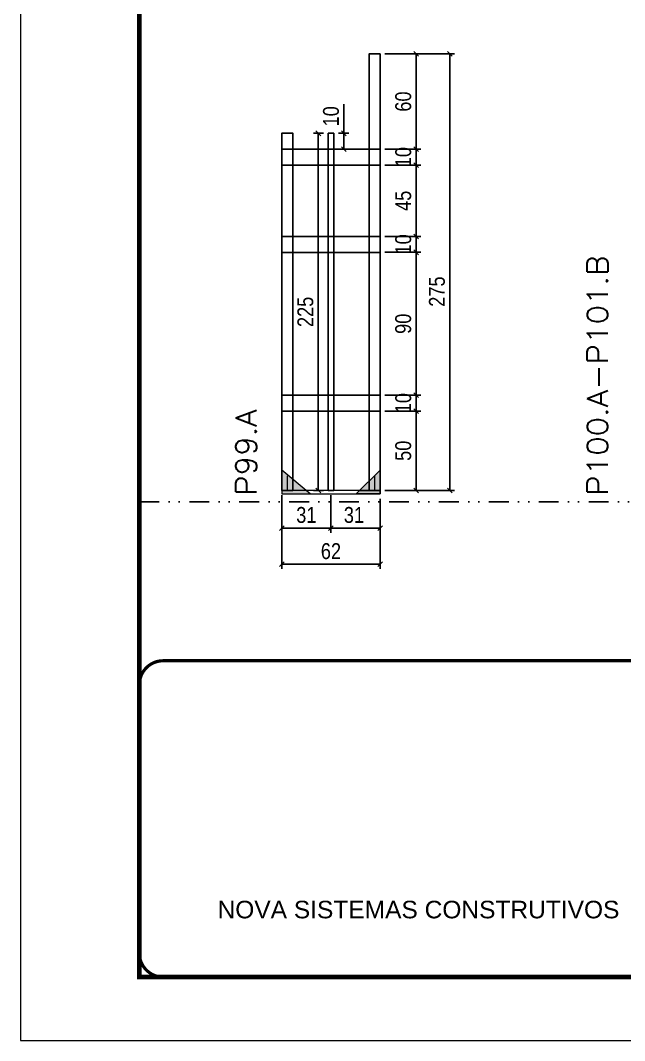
# Model space of a CAD drawing. Extents: x 14400 to 27878, y -21631 to 6985.
# Drawn here: x 17583 to 17964, y -15888 to -15246 of the extents above; entities that cross this region are included whole.
import ezdxf

# ---------------------------------------------------------------- set-up
doc = ezdxf.new("R2010")
doc.units = 0
for name, pattern in [('CONTINUO', [0]), ('DASHED', [0.75, 0.5, -0.25]), ('DIVIDE2', [0.625, 0.25, -0.125, 0, -0.125, 0, -0.125]), ('HIDDEN', [0.375, 0.25, -0.125])]:
    doc.linetypes.add(name, pattern=pattern)
for name, color, linetype in [('COTA', 241, 'Continuous'), ('Nível', 160, 'Continuous'), ('SARR_2.2x10', 60, 'Continuous'), ('SARR_3.5x7', 81, 'Continuous'), ('SARR_7x7', 40, 'Continuous')]:
    doc.layers.add(name, color=color, linetype=linetype)
for name, color, linetype, lineweight in [('Folhas', 255, 'Continuous', 9), ('Madeira', 126, 'Continuous', 18), ('Sarr 2.2x7', 40, 'Continuous', 9), ('SARRAFO DE PRESSAO', 251, 'DASHED', 9), ('Texto Seção', 7, 'Continuous', 15)]:
    doc.layers.add(name, color=color, linetype=linetype, lineweight=lineweight)
doc.styles.add('ARIAL', font='arial.ttf')
doc.styles.add('COTA TECNICA', font='techl___.ttf', dxfattribs={"height": 10})
doc.styles.add('REGUA-120', font='ROMANS.shx', dxfattribs={"height": 15})
doc.dimstyles.new('PAINEL', dxfattribs={"dimtxt": 10, "dimasz": 3, "dimexe": 3, "dimexo": 3, "dimgap": 3, "dimtad": 1, "dimdec": 1, "dimzin": 12, "dimdsep": 46, "dimtxsty": 'COTA TECNICA', "dimblk1": 'OBLIQUE', "dimblk2": 'OBLIQUE', "dimsah": 1, "dimcen": 0.9, "dimclrd": 4, "dimclre": 4, "dimclrt": 240, "dimadec": 1, "dimazin": 3, "dimtfac": 1, "dimtdec": 1, "dimtmove": 0, "dimatfit": 3, "dimfxl": 1, "dimtolj": 1, "dimtzin": 12, "dimarcsym": 0})

# ---------------------------------------------------------------- blocks, each defined once
blk = doc.blocks.new('9999999999')
at = {"color": 30, "linetype": 'CONTINUO', "const_width": 2}
blk.add_lwpolyline([(99583.98, 34230.21), (99583.98, 34414.45, 0.414214), (99568.98, 34429.45), (98228.98, 34429.45, 0.414214), (98213.98, 34414.45), (98213.98, 34245.21, 0.414214), (98228.98, 34230.21), (99583.98, 34230.21)], format="xyb", dxfattribs=at)
at = {"layer": 'Folhas'}
blk.add_lwpolyline([(98138.98, 34190.21), (99623.98, 34190.21), (99623.98, 35240.21), (98138.98, 35240.21)], close=True, dxfattribs=at)
at = {"layer": 'Folhas', "color": 30, "const_width": 3}
blk.add_lwpolyline([(98213.98, 34230.21), (99583.98, 34230.21), (99583.98, 35200.21), (98213.98, 35200.21)], close=True, dxfattribs=at)
at = {"color": 7, "linetype": 'Continuous', "ltscale": 5, "style": 'ARIAL'}
blk.add_text('NOVA SISTEMAS CONSTRUTIVOS', height=11.0592, dxfattribs=at).set_placement((98263.19, 34267.21))
blk = doc.blocks.new('_Oblique')
at = {"color": 0, "linetype": 'ByBlock', "lineweight": -2}
blk.add_line((-0.5, -0.5), (0.5, 0.5), dxfattribs=at)
blk = doc.blocks.new('*D3535')
at = {"layer": 'COTA', "color": 4, "lineweight": -2, "transparency": 16777216}
for p, q in [((17748.13, -15544.72), (17748.13, -15568.42)), ((17779.13, -15544.72), (17779.13, -15568.42)), ((17779.13, -15565.42), (17748.13, -15565.42))]:
    blk.add_line(p, q, dxfattribs=at)
at = {"layer": 'Defpoints', "color": 0, "transparency": 16777216}
for p in [(17748.13, -15541.72), (17779.13, -15541.72), (17748.13, -15565.42)]:
    blk.add_point(p, dxfattribs=at)
at = {"layer": 'COTA', "color": 4, "lineweight": -2, "transparency": 16777216, "xscale": 3, "yscale": 3, "zscale": 3, "rotation": 180}
blk.add_blockref('_Oblique', (17748.13, -15565.42), dxfattribs=at)
at = {"layer": 'COTA', "color": 4, "lineweight": -2, "transparency": 16777216, "xscale": 3, "yscale": 3, "zscale": 3}
blk.add_blockref('_Oblique', (17779.13, -15565.42), dxfattribs=at)
at = {"layer": 'COTA', "color": 240, "transparency": 16777216, "insert": (17763.63, -15557.2), "char_height": 10, "attachment_point": 5, "style": 'COTA TECNICA'}
blk.add_mtext('\\A1;31', dxfattribs=at)
blk = doc.blocks.new('*D3536')
at = {"layer": 'COTA', "color": 4, "lineweight": -2, "transparency": 16777216}
for p, q in [((17779.13, -15544.72), (17779.13, -15568.42)), ((17810.13, -15546.92), (17810.13, -15568.42)), ((17779.13, -15565.42), (17810.13, -15565.42))]:
    blk.add_line(p, q, dxfattribs=at)
at = {"layer": 'Defpoints', "color": 0, "transparency": 16777216}
for p in [(17779.13, -15541.72), (17810.13, -15543.92), (17810.13, -15565.42)]:
    blk.add_point(p, dxfattribs=at)
at = {"layer": 'COTA', "color": 4, "lineweight": -2, "transparency": 16777216, "xscale": 3, "yscale": 3, "zscale": 3, "rotation": 180}
blk.add_blockref('_Oblique', (17779.13, -15565.42), dxfattribs=at)
at = {"layer": 'COTA', "color": 4, "lineweight": -2, "transparency": 16777216, "xscale": 3, "yscale": 3, "zscale": 3}
blk.add_blockref('_Oblique', (17810.13, -15565.42), dxfattribs=at)
at = {"layer": 'COTA', "color": 240, "transparency": 16777216, "insert": (17793.63, -15557.2), "char_height": 10, "attachment_point": 5, "style": 'COTA TECNICA'}
blk.add_mtext('\\A1;31', dxfattribs=at)
blk = doc.blocks.new('*D3538')
at = {"layer": 'COTA', "color": 4, "lineweight": -2, "transparency": 16777216}
for p, q in [((17813.13, -15491.72), (17835.83, -15491.72)), ((17832.83, -15541.72), (17832.83, -15491.72)), ((17813.13, -15541.72), (17835.83, -15541.72))]:
    blk.add_line(p, q, dxfattribs=at)
at = {"layer": 'Defpoints', "color": 0, "transparency": 16777216}
for p in [(17810.13, -15491.72), (17832.83, -15491.72), (17810.13, -15541.72)]:
    blk.add_point(p, dxfattribs=at)
at = {"layer": 'COTA', "color": 4, "lineweight": -2, "transparency": 16777216, "xscale": 3, "yscale": 3, "zscale": 3}
for p, rotation in [((17832.83, -15491.72), 90), ((17832.83, -15541.72), 270)]:
    blk.add_blockref('_Oblique', p, dxfattribs=dict(at, rotation=rotation))
at = {"layer": 'COTA', "color": 240, "transparency": 16777216, "insert": (17824.72, -15516.72), "char_height": 10, "attachment_point": 5, "rotation": 90, "style": 'COTA TECNICA'}
blk.add_mtext('\\A1;50', dxfattribs=at)
blk = doc.blocks.new('*D3540')
at = {"layer": 'COTA', "color": 4, "lineweight": -2, "transparency": 16777216}
for p, q in [((17813.13, -15481.72), (17835.83, -15481.72)), ((17832.83, -15491.72), (17832.83, -15481.72)), ((17813.13, -15491.72), (17835.83, -15491.72))]:
    blk.add_line(p, q, dxfattribs=at)
at = {"layer": 'Defpoints', "color": 0, "transparency": 16777216}
for p in [(17810.13, -15481.72), (17832.83, -15481.72), (17810.13, -15491.72)]:
    blk.add_point(p, dxfattribs=at)
at = {"layer": 'COTA', "color": 4, "lineweight": -2, "transparency": 16777216, "xscale": 3, "yscale": 3, "zscale": 3}
for p, rotation in [((17832.83, -15481.72), 90), ((17832.83, -15491.72), 270)]:
    blk.add_blockref('_Oblique', p, dxfattribs=dict(at, rotation=rotation))
at = {"layer": 'COTA', "color": 240, "transparency": 16777216, "insert": (17824.73, -15486.72), "char_height": 10, "attachment_point": 5, "rotation": 90, "style": 'COTA TECNICA'}
blk.add_mtext('\\A1;10', dxfattribs=at)
blk = doc.blocks.new('*D3541')
at = {"layer": 'COTA', "color": 4, "lineweight": -2, "transparency": 16777216}
for p, q in [((17813.13, -15391.72), (17835.83, -15391.72)), ((17832.83, -15481.72), (17832.83, -15391.72)), ((17813.13, -15481.72), (17835.83, -15481.72))]:
    blk.add_line(p, q, dxfattribs=at)
at = {"layer": 'Defpoints', "color": 0, "transparency": 16777216}
for p in [(17810.13, -15391.72), (17832.83, -15391.72), (17810.13, -15481.72)]:
    blk.add_point(p, dxfattribs=at)
at = {"layer": 'COTA', "color": 4, "lineweight": -2, "transparency": 16777216, "xscale": 3, "yscale": 3, "zscale": 3}
for p, rotation in [((17832.83, -15391.72), 90), ((17832.83, -15481.72), 270)]:
    blk.add_blockref('_Oblique', p, dxfattribs=dict(at, rotation=rotation))
at = {"layer": 'COTA', "color": 240, "transparency": 16777216, "insert": (17824.7, -15436.72), "char_height": 10, "attachment_point": 5, "rotation": 90, "style": 'COTA TECNICA'}
blk.add_mtext('\\A1;90', dxfattribs=at)
blk = doc.blocks.new('*D3542')
at = {"layer": 'COTA', "color": 4, "lineweight": -2, "transparency": 16777216}
for p, q in [((17813.13, -15381.72), (17835.83, -15381.72)), ((17832.83, -15391.72), (17832.83, -15381.72)), ((17813.13, -15391.72), (17835.83, -15391.72))]:
    blk.add_line(p, q, dxfattribs=at)
at = {"layer": 'Defpoints', "color": 0, "transparency": 16777216}
for p in [(17810.13, -15381.72), (17832.83, -15381.72), (17810.13, -15391.72)]:
    blk.add_point(p, dxfattribs=at)
at = {"layer": 'COTA', "color": 4, "lineweight": -2, "transparency": 16777216, "xscale": 3, "yscale": 3, "zscale": 3}
for p, rotation in [((17832.83, -15381.72), 90), ((17832.83, -15391.72), 270)]:
    blk.add_blockref('_Oblique', p, dxfattribs=dict(at, rotation=rotation))
at = {"layer": 'COTA', "color": 240, "transparency": 16777216, "insert": (17824.73, -15386.72), "char_height": 10, "attachment_point": 5, "rotation": 90, "style": 'COTA TECNICA'}
blk.add_mtext('\\A1;10', dxfattribs=at)
blk = doc.blocks.new('*D3545')
at = {"layer": 'COTA', "color": 4, "lineweight": -2, "transparency": 16777216}
for p, q in [((17813.13, -15266.75), (17857.05, -15266.75)), ((17854.05, -15541.75), (17854.05, -15266.75)), ((17813.13, -15541.75), (17857.05, -15541.75))]:
    blk.add_line(p, q, dxfattribs=at)
at = {"layer": 'Defpoints', "color": 0, "transparency": 16777216}
for p in [(17810.13, -15266.75), (17854.05, -15266.75), (17810.13, -15541.75)]:
    blk.add_point(p, dxfattribs=at)
at = {"layer": 'COTA', "color": 4, "lineweight": -2, "transparency": 16777216, "xscale": 3, "yscale": 3, "zscale": 3}
for p, rotation in [((17854.05, -15266.75), 90), ((17854.05, -15541.75), 270)]:
    blk.add_blockref('_Oblique', p, dxfattribs=dict(at, rotation=rotation))
at = {"layer": 'COTA', "color": 240, "transparency": 16777216, "insert": (17845.94, -15416.45), "char_height": 10, "attachment_point": 5, "rotation": 90, "style": 'COTA TECNICA'}
blk.add_mtext('\\A1;275', dxfattribs=at)
blk = doc.blocks.new('*D3547')
at = {"layer": 'COTA', "color": 4, "lineweight": -2, "transparency": 16777216}
for p, q in [((17748.13, -15546.92), (17748.13, -15591.09)), ((17810.13, -15546.92), (17810.13, -15591.09)), ((17748.13, -15588.09), (17810.13, -15588.09))]:
    blk.add_line(p, q, dxfattribs=at)
at = {"layer": 'Defpoints', "color": 0, "transparency": 16777216}
for p in [(17748.13, -15543.92), (17810.13, -15543.92), (17810.13, -15588.09)]:
    blk.add_point(p, dxfattribs=at)
at = {"layer": 'COTA', "color": 4, "lineweight": -2, "transparency": 16777216, "xscale": 3, "yscale": 3, "zscale": 3, "rotation": 180}
blk.add_blockref('_Oblique', (17748.13, -15588.09), dxfattribs=at)
at = {"layer": 'COTA', "color": 4, "lineweight": -2, "transparency": 16777216, "xscale": 3, "yscale": 3, "zscale": 3}
blk.add_blockref('_Oblique', (17810.13, -15588.09), dxfattribs=at)
at = {"layer": 'COTA', "color": 240, "transparency": 16777216, "insert": (17779.13, -15579.99), "char_height": 10, "attachment_point": 5, "style": 'COTA TECNICA'}
blk.add_mtext('\\A1;62', dxfattribs=at)
blk = doc.blocks.new('*D3559')
at = {"layer": 'COTA', "color": 4, "lineweight": -2, "transparency": 16777216}
for p, q in [((17774.38, -15316.75), (17768.17, -15316.75)), ((17771.17, -15316.75), (17771.17, -15541.72)), ((17774.38, -15541.72), (17768.17, -15541.72))]:
    blk.add_line(p, q, dxfattribs=at)
at = {"layer": 'Defpoints', "color": 0, "transparency": 16777216}
for p in [(17777.38, -15316.75), (17771.17, -15541.72), (17777.38, -15541.72)]:
    blk.add_point(p, dxfattribs=at)
at = {"layer": 'COTA', "color": 4, "lineweight": -2, "transparency": 16777216, "xscale": 3, "yscale": 3, "zscale": 3}
for p, rotation in [((17771.17, -15316.75), 90), ((17771.17, -15541.72), 270)]:
    blk.add_blockref('_Oblique', p, dxfattribs=dict(at, rotation=rotation))
at = {"layer": 'COTA', "color": 240, "transparency": 16777216, "insert": (17763.06, -15429.23), "char_height": 10, "attachment_point": 5, "rotation": 90, "style": 'COTA TECNICA'}
blk.add_mtext('\\A1;225', dxfattribs=at)
blk = doc.blocks.new('*D3563')
at = {"layer": 'COTA', "color": 4, "lineweight": -2, "transparency": 16777216}
for p, q in [((17813.13, -15336.79), (17835.83, -15336.79)), ((17832.83, -15381.75), (17832.83, -15336.79)), ((17813.13, -15381.75), (17835.83, -15381.75))]:
    blk.add_line(p, q, dxfattribs=at)
at = {"layer": 'Defpoints', "color": 0, "transparency": 16777216}
for p in [(17810.13, -15336.79), (17832.83, -15336.79), (17810.13, -15381.75)]:
    blk.add_point(p, dxfattribs=at)
at = {"layer": 'COTA', "color": 4, "lineweight": -2, "transparency": 16777216, "xscale": 3, "yscale": 3, "zscale": 3}
for p, rotation in [((17832.83, -15336.79), 90), ((17832.83, -15381.75), 270)]:
    blk.add_blockref('_Oblique', p, dxfattribs=dict(at, rotation=rotation))
at = {"layer": 'COTA', "color": 240, "transparency": 16777216, "insert": (17824.72, -15359.27), "char_height": 10, "attachment_point": 5, "rotation": 90, "style": 'COTA TECNICA'}
blk.add_mtext('\\A1;45', dxfattribs=at)
blk = doc.blocks.new('*D3564')
at = {"layer": 'COTA', "color": 4, "lineweight": -2, "transparency": 16777216}
for p, q in [((17813.13, -15326.76), (17835.83, -15326.76)), ((17832.83, -15336.76), (17832.83, -15326.76)), ((17813.13, -15336.76), (17835.83, -15336.76))]:
    blk.add_line(p, q, dxfattribs=at)
at = {"layer": 'Defpoints', "color": 0, "transparency": 16777216}
for p in [(17810.13, -15326.76), (17832.83, -15326.76), (17810.13, -15336.76)]:
    blk.add_point(p, dxfattribs=at)
at = {"layer": 'COTA', "color": 4, "lineweight": -2, "transparency": 16777216, "xscale": 3, "yscale": 3, "zscale": 3}
for p, rotation in [((17832.83, -15326.76), 90), ((17832.83, -15336.76), 270)]:
    blk.add_blockref('_Oblique', p, dxfattribs=dict(at, rotation=rotation))
at = {"layer": 'COTA', "color": 240, "transparency": 16777216, "insert": (17824.73, -15331.76), "char_height": 10, "attachment_point": 5, "rotation": 90, "style": 'COTA TECNICA'}
blk.add_mtext('\\A1;10', dxfattribs=at)
blk = doc.blocks.new('*D3565')
at = {"layer": 'COTA', "color": 4, "lineweight": -2, "transparency": 16777216}
for p, q in [((17813.13, -15266.75), (17835.83, -15266.75)), ((17832.83, -15326.79), (17832.83, -15266.75)), ((17813.13, -15326.79), (17835.83, -15326.79))]:
    blk.add_line(p, q, dxfattribs=at)
at = {"layer": 'Defpoints', "color": 0, "transparency": 16777216}
for p in [(17810.13, -15266.75), (17832.83, -15266.75), (17810.13, -15326.79)]:
    blk.add_point(p, dxfattribs=at)
at = {"layer": 'COTA', "color": 4, "lineweight": -2, "transparency": 16777216, "xscale": 3, "yscale": 3, "zscale": 3}
for p, rotation in [((17832.83, -15266.75), 90), ((17832.83, -15326.79), 270)]:
    blk.add_blockref('_Oblique', p, dxfattribs=dict(at, rotation=rotation))
at = {"layer": 'COTA', "color": 240, "transparency": 16777216, "insert": (17824.73, -15296.77), "char_height": 10, "attachment_point": 5, "rotation": 90, "style": 'COTA TECNICA'}
blk.add_mtext('\\A1;60', dxfattribs=at)
blk = doc.blocks.new('*D3566')
at = {"layer": 'COTA', "color": 4, "lineweight": -2, "transparency": 16777216}
for p, q in [((17787.31, -15316.75), (17787.31, -15298.32)), ((17783.88, -15316.75), (17790.31, -15316.75)), ((17787.31, -15326.79), (17787.31, -15316.75)), ((17783.88, -15326.79), (17790.31, -15326.79))]:
    blk.add_line(p, q, dxfattribs=at)
at = {"layer": 'Defpoints', "color": 0, "transparency": 16777216}
for p in [(17780.88, -15316.75), (17787.31, -15316.75), (17780.88, -15326.79)]:
    blk.add_point(p, dxfattribs=at)
at = {"layer": 'COTA', "color": 4, "lineweight": -2, "transparency": 16777216, "xscale": 3, "yscale": 3, "zscale": 3}
for p, rotation in [((17787.31, -15316.75), 90), ((17787.31, -15326.79), 270)]:
    blk.add_blockref('_Oblique', p, dxfattribs=dict(at, rotation=rotation))
at = {"layer": 'COTA', "color": 240, "transparency": 16777216, "insert": (17779.21, -15306.04), "char_height": 10, "attachment_point": 5, "rotation": 90, "style": 'COTA TECNICA'}
blk.add_mtext('\\A1;10', dxfattribs=at)

msp = doc.modelspace()

# ---------------------------------------------------------------- hatches: boundary and pattern name
at = {"layer": 'Madeira'}
h = msp.add_hatch(color=252, dxfattribs=at)
h.dxf.hatch_style = 2
h.paths.add_polyline_path([(17748.13, -15528.92), (17748.13, -15543.92), (17766.13, -15543.92)])
h = msp.add_hatch(color=252, dxfattribs=at)
h.dxf.hatch_style = 2
h.paths.add_polyline_path([(17810.13, -15528.92), (17810.13, -15543.92), (17795.13, -15543.92)])

# ---------------------------------------------------------------- linework, layer by layer
at = {"layer": 'Madeira', "color": 1, "linetype": 'HIDDEN'}
for p, q in [((17751.63, -15532.42), (17751.63, -15541.72)), ((17751.63, -15532.42), (17751.63, -15541.72)), ((17755.13, -15535.92), (17755.13, -15541.72)), ((17806.63, -15532.42), (17806.63, -15541.72)), ((17806.63, -15532.42), (17806.63, -15541.72)), ((17757.96, -15541.72), (17748.13, -15541.72)), ((17757.96, -15541.72), (17748.13, -15541.72)), ((17763.93, -15541.72), (17748.13, -15541.72)), ((17797.33, -15541.72), (17810.13, -15541.72)), ((17800.3, -15541.72), (17810.13, -15541.72)), ((17800.3, -15541.72), (17810.13, -15541.72))]:
    msp.add_line(p, q, dxfattribs=at)
at = {"layer": 'Madeira'}
msp.add_line((17748.13, -15541.72), (17748.13, -15543.92), dxfattribs=at)
msp.add_line((17748.13, -15541.72), (17748.13, -15543.92), dxfattribs=at)
msp.add_line((17748.13, -15541.72), (17748.13, -15543.92), dxfattribs=at)
at = {"layer": 'Madeira', "color": 0}
for points in [[(17748.13, -15528.92), (17748.13, -15543.92), (17766.13, -15543.92), (17748.13, -15528.92)], [(17810.13, -15528.92), (17810.13, -15543.92), (17795.13, -15543.92), (17810.13, -15528.92)]]:
    msp.add_lwpolyline(points, dxfattribs=at)
at = {"layer": 'Nível', "color": 4, "linetype": 'DIVIDE2', "ltscale": 50}
msp.add_line((17658.47, -15548.92), (19028.47, -15548.92), dxfattribs=at)
at = {"layer": 'Sarr 2.2x7'}
msp.add_lwpolyline([(17810.13, -15541.72), (17748.13, -15541.72), (17748.13, -15543.92), (17810.13, -15543.92)], close=True, dxfattribs=at)
at = {"layer": 'SARR_2.2x10'}
for points in [[(17748.13, -15326.79), (17810.13, -15326.79), (17810.13, -15336.79), (17748.13, -15336.79)], [(17748.13, -15381.75), (17810.13, -15381.75), (17810.13, -15391.75), (17748.13, -15391.75)], [(17748.13, -15481.75), (17810.13, -15481.75), (17810.13, -15491.75), (17748.13, -15491.75)]]:
    msp.add_lwpolyline(points, close=True, dxfattribs=at)
at = {"layer": 'SARR_3.5x7'}
for p, q in [((17777.38, -15541.72), (17777.38, -15316.75)), ((17777.38, -15316.75), (17779.13, -15316.75)), ((17780.88, -15316.75), (17779.13, -15316.75)), ((17780.88, -15541.72), (17780.88, -15316.75)), ((17777.38, -15541.72), (17779.13, -15541.72)), ((17780.88, -15541.72), (17779.13, -15541.72))]:
    msp.add_line(p, q, dxfattribs=at)
at = {"layer": 'SARR_7x7'}
for points in [[(17803.13, -15541.72), (17810.13, -15541.72), (17810.13, -15266.75), (17803.13, -15266.75)], [(17748.13, -15541.72), (17755.13, -15541.72), (17755.13, -15316.75), (17748.13, -15316.75)]]:
    msp.add_lwpolyline(points, close=True, dxfattribs=at)

# ---------------------------------------------------------------- block references
at = {"layer": 'SARRAFO DE PRESSAO', "color": 6, "linetype": 'ByBlock'}
msp.add_blockref('9999999999', (-80555.51, -50078.4), dxfattribs=at)

# ---------------------------------------------------------------- texts
at = {"layer": 'Texto Seção', "style": 'REGUA-120', "width": 1.1}
for s, p in [('P100.A-P101.B', (17953.65, -15545.03)), ('P99.A', (17732.13, -15545.03))]:
    msp.add_text(s, height=13, rotation=90, dxfattribs=at).set_placement(p)

# ---------------------------------------------------------------- dimensions: what is measured, and where the dimension line sits
at = {"layer": 'COTA'}
for base, p1, p2, picture, middle in [((17854.05, -15266.75), (17810.13, -15541.75), (17810.13, -15266.75), '*D3545', (17854.05, -15416.45)), ((17832.83, -15326.76), (17810.13, -15336.76), (17810.13, -15326.76), '*D3564', (17832.83, -15331.76)), ((17832.83, -15381.72), (17810.13, -15391.72), (17810.13, -15381.72), '*D3542', (17832.83, -15386.72)), ((17832.83, -15481.72), (17810.13, -15491.72), (17810.13, -15481.72), '*D3540', (17832.83, -15486.72))]:
    dim = msp.add_linear_dim(base=base, p1=p1, p2=p2, angle=90, dimstyle='PAINEL', override={"dimtmove": 1}, dxfattribs=at)
    dim.commit()
    dim.dimension.update_dxf_attribs({"geometry": picture, "text_midpoint": middle, "dimtype": 160})
for base, p1, p2, picture, middle in [((17832.83, -15266.75), (17810.13, -15326.79), (17810.13, -15266.75), '*D3565', (17824.73, -15296.77)), ((17787.31, -15316.75), (17780.88, -15326.79), (17780.88, -15316.75), '*D3566', (17779.21, -15306.04)), ((17771.17, -15541.72), (17777.38, -15316.75), (17777.38, -15541.72), '*D3559', (17763.06, -15429.23)), ((17832.83, -15336.79), (17810.13, -15381.75), (17810.13, -15336.79), '*D3563', (17824.72, -15359.27))]:
    dim = msp.add_linear_dim(base=base, p1=p1, p2=p2, angle=90, dimstyle='PAINEL', dxfattribs=at)
    dim.commit()
    dim.dimension.update_dxf_attribs({"geometry": picture, "text_midpoint": middle})
for base, p1, p2, angle, picture, middle in [((17832.83, -15391.72), (17810.13, -15481.72), (17810.13, -15391.72), 90, '*D3541', (17824.7, -15436.72)), ((17832.83, -15491.72), (17810.13, -15541.72), (17810.13, -15491.72), 90, '*D3538', (17824.72, -15516.72)), ((17748.13, -15565.42), (17779.13, -15541.72), (17748.13, -15541.72), 180, '*D3535', (17763.63, -15557.2))]:
    dim = msp.add_linear_dim(base=base, p1=p1, p2=p2, angle=angle, dimstyle='PAINEL', override={"dimtmove": 1}, dxfattribs=at)
    dim.commit()
    dim.dimension.update_dxf_attribs({"geometry": picture, "text_midpoint": middle})
dim = msp.add_linear_dim(base=(17810.13, -15565.42), p1=(17779.13, -15541.72), p2=(17810.13, -15543.92), dimstyle='PAINEL', override={"dimtmove": 1}, dxfattribs=at)
dim.commit()
dim.dimension.update_dxf_attribs({"geometry": '*D3536', "text_midpoint": (17793.63, -15565.42), "dimtype": 160})
dim = msp.add_linear_dim(base=(17810.13, -15588.09), p1=(17748.13, -15543.92), p2=(17810.13, -15543.92), dimstyle='PAINEL', dxfattribs=at)
dim.commit()
dim.dimension.update_dxf_attribs({"geometry": '*D3547', "text_midpoint": (17779.13, -15579.99)})

doc.saveas('drawing.dxf')
